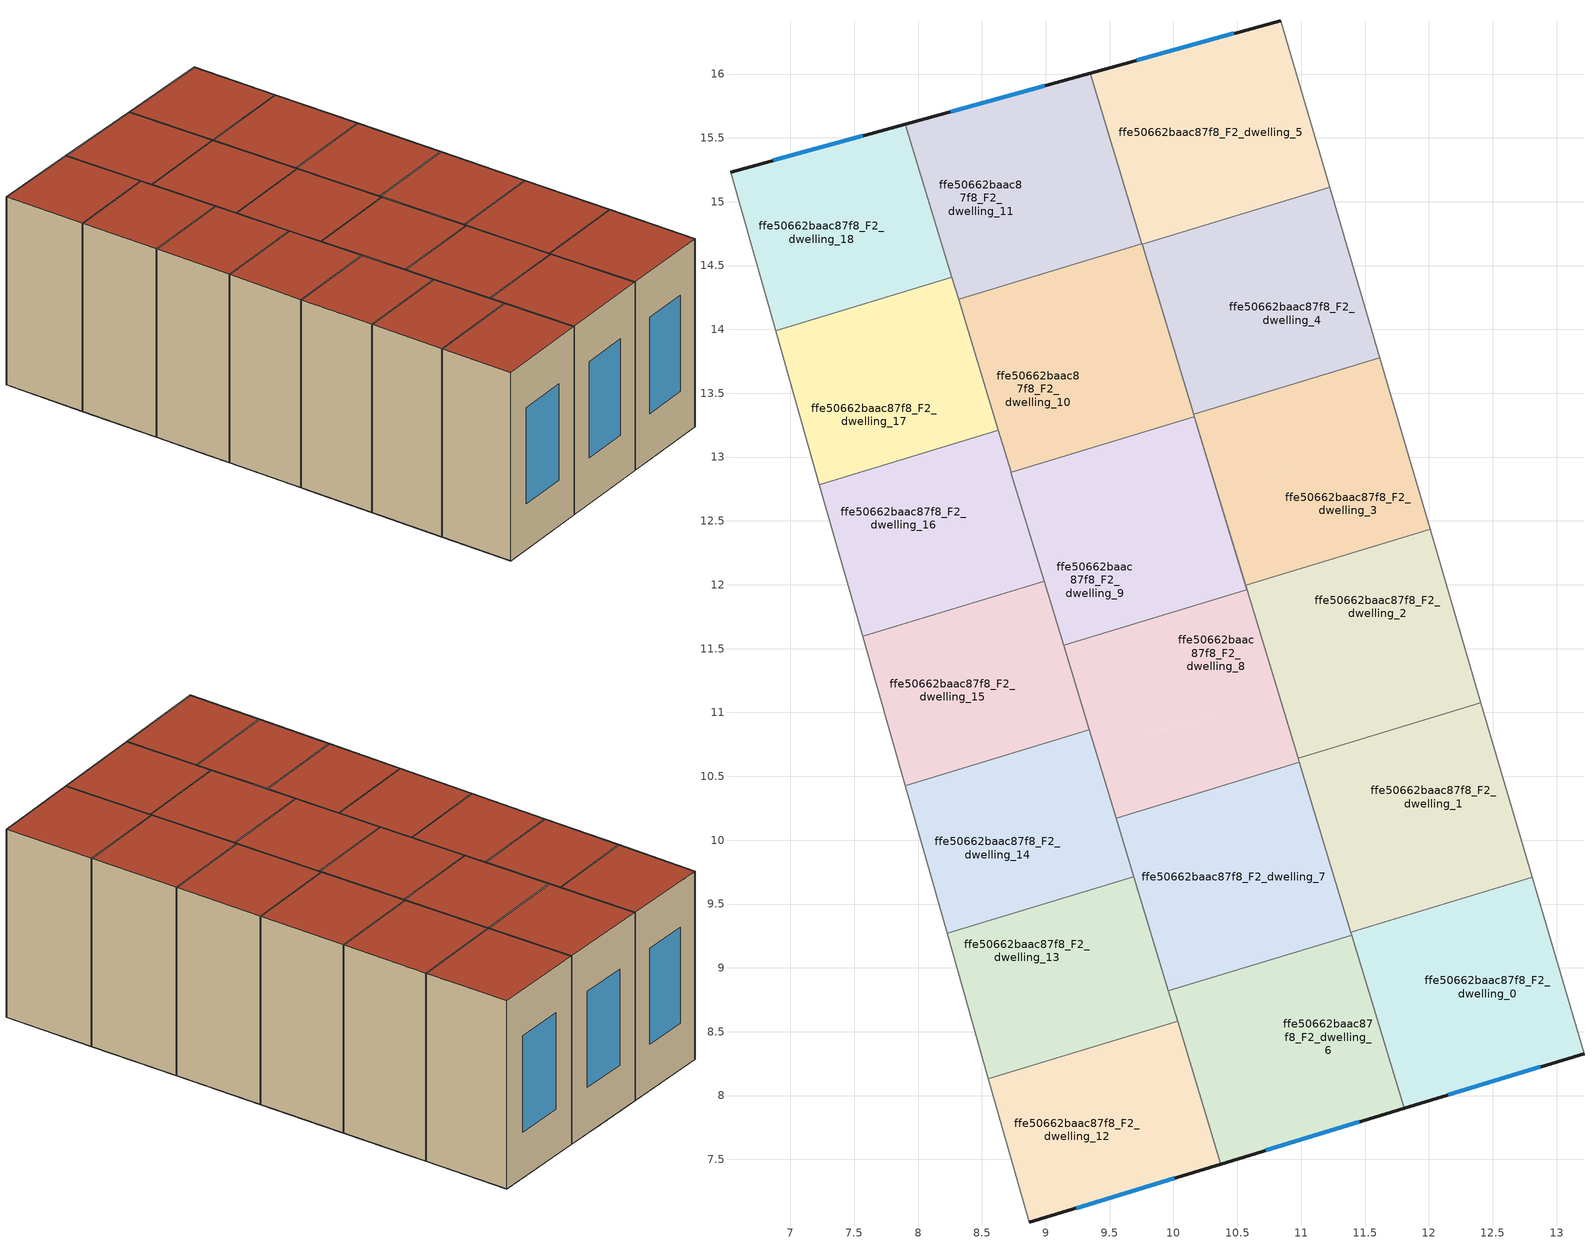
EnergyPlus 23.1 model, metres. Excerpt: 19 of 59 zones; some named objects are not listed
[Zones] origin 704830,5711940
ffe50662baac87f8_F2_dwelling_0
 floor to ffe50662baac87f8_F1_dwelling_16 (EU_floor_Construction): 13.21,8.33 12.81,9.71 11.71,9.38 12.1,7.99 z6
 floor to ffe50662baac87f8_F1_dwelling_17 (EU_floor_Construction): 12.1,7.99 11.71,9.38 11.39,9.28 11.81,7.9 z6
 wall outside (EU_wall_Construction): 13.21,8.33 11.81,7.9 z6:9
 wall to ffe50662baac87f8_F2_dwelling_1 (EU_wall_Construction): 11.39,9.28 12.81,9.71 z6:9
 wall adiabatic (EU_wall_Construction): 12.81,9.71 13.21,8.33 z6:9
 wall to ffe50662baac87f8_F2_dwelling_6 (EU_wall_Construction): 11.81,7.9 11.4,9.25 z6:9
 wall to ffe50662baac87f8_F2_dwelling_7 (EU_wall_Construction): 11.4,9.25 11.39,9.28 z6:9
 window (EU_Window_Construction): 12.87,8.22 12.15,8.01 z6.73:8.27
 roof outside (EU_roof_Construction): 12.81,9.71 13.21,8.33 11.81,7.9 11.39,9.28 z9
ffe50662baac87f8_F2_dwelling_1
 floor to ffe50662baac87f8_F1_dwelling_12 (EU_floor_Construction): 12.75,9.91 12.41,11.08 11.33,10.75 11.66,9.6 z6
 floor to ffe50662baac87f8_F1_dwelling_13 (EU_floor_Construction): 11.66,9.6 11.33,10.75 10.98,10.64 11.32,9.5 z6
 floor adiabatic (EU_floor_Construction): 12.81,9.71 12.41,11.08 12.75,9.91 11.32,9.5 11.39,9.28 z6
 wall to ffe50662baac87f8_F2_dwelling_2 (EU_wall_Construction): 10.98,10.64 12.41,11.08 z6:9
 wall adiabatic (EU_wall_Construction): 12.41,11.08 12.81,9.71 z6:9
 wall to ffe50662baac87f8_F2_dwelling_7 (EU_wall_Construction): 11.39,9.28 10.99,10.61 z6:9
 wall to ffe50662baac87f8_F2_dwelling_8 (EU_wall_Construction): 10.99,10.61 10.98,10.64 z6:9
 roof outside (EU_roof_Construction): 12.41,11.08 12.81,9.71 11.39,9.28 10.98,10.64 z9
ffe50662baac87f8_F2_dwelling_10
 floor to ffe50662baac87f8_F1_dwelling_6 (EU_floor_Construction): 9.47,13.11 9.16,14.18 8.4,13.97 8.73,12.88 z6
 floor to ffe50662baac87f8_F1_dwelling_1 (EU_floor_Construction): 9.84,14.38 9.75,14.67 9.06,14.46 9.14,14.18 9.16,14.18 z6
 floor to ffe50662baac87f8_F1_dwelling_5 (EU_floor_Construction): 10.16,13.32 9.84,14.38 9.16,14.18 9.47,13.11 z6
 floor to ffe50662baac87f8_F1_dwelling_2 (EU_floor_Construction): 9.14,14.18 9.06,14.46 8.32,14.24 8.4,13.97 z6
 wall to ffe50662baac87f8_F2_dwelling_9 (EU_wall_Construction): 10.16,13.32 8.73,12.88 z6:9
 wall to ffe50662baac87f8_F2_dwelling_11 (EU_wall_Construction): 8.32,14.24 9.75,14.67 z6:9
 wall to ffe50662baac87f8_F2_dwelling_17 (EU_wall_Construction): 8.63,13.21 8.32,14.24 z6:9
 wall to ffe50662baac87f8_F2_dwelling_4 (EU_wall_Construction): 9.75,14.67 10.16,13.34 z6:9
 wall to ffe50662baac87f8_F2_dwelling_3 (EU_wall_Construction): 10.16,13.34 10.16,13.32 z6:9
 wall to ffe50662baac87f8_F2_dwelling_16 (EU_wall_Construction): 8.73,12.88 8.63,13.21 z6:9
 roof outside (EU_roof_Construction): 9.75,14.67 10.16,13.32 8.73,12.88 8.32,14.24 z9
ffe50662baac87f8_F2_dwelling_11
 floor to ffe50662baac87f8_F1_dwelling_1 (EU_floor_Construction): 9.75,14.67 9.35,16.01 8.68,15.82 9.06,14.46 z6
 floor to ffe50662baac87f8_F1_dwelling_2 (EU_floor_Construction): 9.06,14.46 8.68,15.82 7.9,15.61 8.32,14.24 z6
 wall outside (EU_wall_Construction): 7.9,15.61 9.35,16.01 z6:9
 wall to ffe50662baac87f8_F2_dwelling_18 (EU_wall_Construction): 8.26,14.41 7.9,15.61 z6:9
 wall to ffe50662baac87f8_F2_dwelling_5 (EU_wall_Construction): 9.35,16.01 9.75,14.67 z6:9
 wall to ffe50662baac87f8_F2_dwelling_17 (EU_wall_Construction): 8.32,14.24 8.27,14.41 z6:9
 window (EU_Window_Construction): 8.25,15.71 8.99,15.91 z6.73:8.27
 roof outside (EU_roof_Construction): 9.35,16.01 9.75,14.67 8.32,14.24 7.9,15.61 z9
ffe50662baac87f8_F2_dwelling_12
 floor to ffe50662baac87f8_F1_dwelling_19 (EU_floor_Construction): 9.94,7.33 9.62,8.45 8.55,8.13 8.87,7.01 z6
 floor to ffe50662baac87f8_F1_dwelling_18 (EU_floor_Construction): 10.37,7.46 10.03,8.58 9.62,8.45 9.94,7.33 z6
 wall outside (EU_wall_Construction): 10.37,7.46 8.87,7.01 z6:9
 wall adiabatic (EU_wall_Construction): 8.87,7.01 8.55,8.13 z6:9
 wall to ffe50662baac87f8_F2_dwelling_13 (EU_wall_Construction): 8.55,8.13 10.03,8.58 z6:9
 wall to ffe50662baac87f8_F2_dwelling_6 (EU_wall_Construction): 10.03,8.58 10.37,7.46 z6:9
 window (EU_Window_Construction): 10,7.35 9.24,7.12 z6.73:8.27
 roof outside (EU_roof_Construction): 10.03,8.58 10.37,7.46 8.87,7.01 8.55,8.13 z9
ffe50662baac87f8_F2_dwelling_13
 floor to ffe50662baac87f8_F1_dwelling_15 (EU_floor_Construction): 9.48,8.98 9.31,9.6 8.23,9.27 8.4,8.67 z6
 floor to ffe50662baac87f8_F1_dwelling_19 (EU_floor_Construction): 9.62,8.45 9.47,8.97 8.4,8.67 8.55,8.13 z6
 floor to ffe50662baac87f8_F1_dwelling_14 (EU_floor_Construction): 9.88,9.09 9.69,9.71 9.31,9.6 9.48,8.98 z6
 floor to ffe50662baac87f8_F1_dwelling_18 (EU_floor_Construction): 10.03,8.58 9.88,9.09 9.47,8.97 9.62,8.45 z6
 wall adiabatic (EU_wall_Construction): 8.55,8.13 8.23,9.27 z6:9
 wall to ffe50662baac87f8_F2_dwelling_14 (EU_wall_Construction): 8.23,9.27 9.69,9.71 z6:9
 wall to ffe50662baac87f8_F2_dwelling_7 (EU_wall_Construction): 9.69,9.71 9.96,8.82 z6:9
 wall to ffe50662baac87f8_F2_dwelling_6 (EU_wall_Construction): 9.96,8.82 10.03,8.58 z6:9
 roof outside (EU_roof_Construction): 9.69,9.71 10.03,8.58 8.55,8.13 8.23,9.27 z9
ffe50662baac87f8_F2_dwelling_14
 floor to ffe50662baac87f8_F1_dwelling_14 (EU_floor_Construction): 9.69,9.71 9.39,10.71 9.02,10.61 9.31,9.6 z6
 floor to ffe50662baac87f8_F1_dwelling_11 (EU_floor_Construction): 9.02,10.61 8.98,10.75 7.9,10.43 7.94,10.3 z6
 floor to ffe50662baac87f8_F1_dwelling_15 (EU_floor_Construction): 9.31,9.6 9.02,10.61 7.94,10.3 8.23,9.27 z6
 floor to ffe50662baac87f8_F1_dwelling_10 (EU_floor_Construction): 9.39,10.71 9.34,10.86 8.98,10.75 9.02,10.61 z6
 wall adiabatic (EU_wall_Construction): 8.23,9.27 7.9,10.42 z6:9
 wall to ffe50662baac87f8_F2_dwelling_15 (EU_wall_Construction): 7.9,10.42 9.34,10.86 z6:9
 wall to ffe50662baac87f8_F2_dwelling_8 (EU_wall_Construction): 9.34,10.86 9.55,10.17 z6:9
 wall to ffe50662baac87f8_F2_dwelling_7 (EU_wall_Construction): 9.55,10.17 9.69,9.71 z6:9
 roof outside (EU_roof_Construction): 9.34,10.86 9.69,9.71 8.23,9.27 7.9,10.42 z9
ffe50662baac87f8_F2_dwelling_15
 floor to ffe50662baac87f8_F1_dwelling_11 (EU_floor_Construction): 8.98,10.75 8.64,11.92 7.57,11.6 7.9,10.43 z6
 floor adiabatic (EU_floor_Construction): 9.34,10.86 8.99,12.03 8.64,11.92 8.98,10.75 z6
 wall adiabatic (EU_wall_Construction): 7.9,10.42 7.56,11.6 z6:9
 wall to ffe50662baac87f8_F2_dwelling_16 (EU_wall_Construction): 7.56,11.6 8.99,12.03 z6:9
 wall to ffe50662baac87f8_F2_dwelling_9 (EU_wall_Construction): 8.99,12.03 9.14,11.53 z6:9
 wall to ffe50662baac87f8_F2_dwelling_8 (EU_wall_Construction): 9.14,11.53 9.34,10.86 z6:9
 roof outside (EU_roof_Construction): 8.99,12.03 9.34,10.86 7.9,10.42 7.56,11.6 z9
ffe50662baac87f8_F2_dwelling_16
 floor to ffe50662baac87f8_F1_dwelling_7 (EU_floor_Construction): 8.55,12.24 8.3,13.11 7.23,12.78 7.47,11.93 z6
 floor to ffe50662baac87f8_F1_dwelling_6 (EU_floor_Construction): 8.89,12.34 8.63,13.21 8.3,13.11 8.55,12.24 z6
 floor to ffe50662baac87f8_F1_dwelling_11 (EU_floor_Construction): 8.64,11.92 8.55,12.24 7.47,11.93 7.57,11.6 z6
 floor to ffe50662baac87f8_F1_dwelling_10 (EU_floor_Construction): 8.99,12.03 8.89,12.34 8.55,12.24 8.64,11.92 z6
 wall adiabatic (EU_wall_Construction): 7.56,11.6 7.23,12.78 z6:9
 wall to ffe50662baac87f8_F2_dwelling_17 (EU_wall_Construction): 7.23,12.78 8.63,13.21 z6:9
 wall to ffe50662baac87f8_F2_dwelling_9 (EU_wall_Construction): 8.73,12.88 8.99,12.03 z6:9
 roof outside (EU_roof_Construction): 8.63,13.21 8.99,12.03 7.56,11.6 7.23,12.78 z9
ffe50662baac87f8_F2_dwelling_17
 floor to ffe50662baac87f8_F1_dwelling_3 (EU_floor_Construction): 8.07,13.87 7.95,14.31 6.88,13.99 7,13.57 z6
 floor to ffe50662baac87f8_F1_dwelling_7 (EU_floor_Construction): 8.3,13.11 8.08,13.88 7,13.57 7.23,12.78 z6
 floor to ffe50662baac87f8_F1_dwelling_6 (EU_floor_Construction): 8.63,13.21 8.4,13.97 8.08,13.88 8.3,13.11 z6
 floor to ffe50662baac87f8_F1_dwelling_2 (EU_floor_Construction): 8.4,13.97 8.26,14.41 7.95,14.31 8.07,13.87 z6
 wall adiabatic (EU_wall_Construction): 7.23,12.78 6.88,13.99 z6:9
 wall to ffe50662baac87f8_F2_dwelling_18 (EU_wall_Construction): 6.88,13.99 8.27,14.41 z6:9
 roof outside (EU_roof_Construction): 8.27,14.41 8.63,13.21 7.23,12.78 6.88,13.99 z9
ffe50662baac87f8_F2_dwelling_18
 floor to ffe50662baac87f8_F1_dwelling_2 (EU_floor_Construction): 8.27,14.41 7.9,15.61 7.6,15.53 7.95,14.31 z6
 floor to ffe50662baac87f8_F1_dwelling_3 (EU_floor_Construction): 7.95,14.31 7.6,15.53 6.53,15.23 6.88,13.99 z6
 wall outside (EU_wall_Construction): 6.53,15.23 7.9,15.61 z6:9
 wall adiabatic (EU_wall_Construction): 6.88,13.99 6.53,15.23 z6:9
 window (EU_Window_Construction): 6.87,15.32 7.56,15.52 z6.73:8.27
 roof outside (EU_roof_Construction): 7.9,15.61 8.27,14.41 6.88,13.99 6.53,15.23 z9
ffe50662baac87f8_F2_dwelling_2
 floor to ffe50662baac87f8_F1_dwelling_8 (EU_floor_Construction): 12.27,11.53 12.01,12.43 10.93,12.11 11.18,11.22 z6
 floor to ffe50662baac87f8_F1_dwelling_12 (EU_floor_Construction): 12.41,11.08 12.27,11.53 11.19,11.22 11.33,10.75 z6
 floor to ffe50662baac87f8_F1_dwelling_9 (EU_floor_Construction): 11.18,11.22 10.93,12.11 10.57,12 10.83,11.12 z6
 floor to ffe50662baac87f8_F1_dwelling_13 (EU_floor_Construction): 11.33,10.75 11.19,11.22 10.83,11.12 10.98,10.64 z6
 wall to ffe50662baac87f8_F2_dwelling_3 (EU_wall_Construction): 10.57,12 12.01,12.43 z6:9
 wall adiabatic (EU_wall_Construction): 12.01,12.43 12.41,11.08 z6:9
 wall to ffe50662baac87f8_F2_dwelling_8 (EU_wall_Construction): 10.98,10.64 10.57,12 z6:9
 roof outside (EU_roof_Construction): 12.01,12.43 12.41,11.08 10.98,10.64 10.57,12 z9
ffe50662baac87f8_F2_dwelling_3
 floor to ffe50662baac87f8_F1_dwelling_4 (EU_floor_Construction): 11.8,13.16 11.61,13.78 10.54,13.45 10.71,12.85 10.34,12.75 z6
 floor to ffe50662baac87f8_F1_dwelling_8 (EU_floor_Construction): 12.01,12.43 11.8,13.16 10.72,12.86 10.93,12.11 z6
 floor to ffe50662baac87f8_F1_dwelling_9 (EU_floor_Construction): 10.93,12.11 10.72,12.86 10.34,12.75 10.57,12 z6
 floor to ffe50662baac87f8_F1_dwelling_5 (EU_floor_Construction): 10.71,12.85 10.54,13.45 10.16,13.34 10.34,12.75 z6
 wall adiabatic (EU_wall_Construction): 11.61,13.78 12.01,12.43 z6:9
 wall to ffe50662baac87f8_F2_dwelling_4 (EU_wall_Construction): 10.16,13.34 11.61,13.78 z6:9
 wall to ffe50662baac87f8_F2_dwelling_8 (EU_wall_Construction): 10.57,11.99 10.16,13.32 z6:9
 roof outside (EU_roof_Construction): 11.61,13.78 12.01,12.43 10.57,12 10.16,13.34 z9
ffe50662baac87f8_F2_dwelling_4
 floor to ffe50662baac87f8_F1_dwelling_5 (EU_floor_Construction): 10.54,13.45 10.24,14.49 9.84,14.38 10.16,13.34 z6
 floor to ffe50662baac87f8_F1_dwelling_0 (EU_floor_Construction): 11.31,14.8 11.22,15.11 10.14,14.78 10.22,14.49 z6
 floor to ffe50662baac87f8_F1_dwelling_4 (EU_floor_Construction): 11.61,13.78 11.31,14.8 10.24,14.49 10.54,13.45 z6
 floor to ffe50662baac87f8_F1_dwelling_1 (EU_floor_Construction): 10.22,14.49 10.14,14.78 9.75,14.67 9.84,14.38 z6
 wall to ffe50662baac87f8_F2_dwelling_5 (EU_wall_Construction): 9.75,14.67 11.22,15.11 z6:9
 wall adiabatic (EU_wall_Construction): 11.22,15.11 11.61,13.78 z6:9
 roof outside (EU_roof_Construction): 11.22,15.11 11.61,13.78 10.16,13.34 9.75,14.67 z9
ffe50662baac87f8_F2_dwelling_5
 floor adiabatic (EU_floor_Construction): 11.22,15.11 10.84,16.42 9.35,16.01 9.75,14.67 z6
 wall outside (EU_wall_Construction): 9.35,16.01 10.84,16.42 z6:9
 wall adiabatic (EU_wall_Construction): 10.84,16.42 11.22,15.11 z6:9
 window (EU_Window_Construction): 9.71,16.11 10.47,16.32 z6.73:8.27
 roof outside (EU_roof_Construction): 10.84,16.42 11.22,15.11 9.75,14.67 9.35,16.01 z9
ffe50662baac87f8_F2_dwelling_6
 floor to ffe50662baac87f8_F1_dwelling_17 (EU_floor_Construction): 11.81,7.9 11.4,9.25 10.63,9.02 11.01,7.66 z6
 floor adiabatic (EU_floor_Construction): 11.01,7.66 10.63,9.02 9.96,8.82 10.37,7.46 z6
 wall outside (EU_wall_Construction): 11.81,7.9 10.37,7.46 z6:9
 wall to ffe50662baac87f8_F2_dwelling_7 (EU_wall_Construction): 9.96,8.82 11.4,9.25 z6:9
 window (EU_Window_Construction): 11.46,7.79 10.72,7.57 z6.73:8.27
 roof outside (EU_roof_Construction): 11.4,9.25 11.81,7.9 10.37,7.46 9.96,8.82 z9
ffe50662baac87f8_F2_dwelling_7
 floor to ffe50662baac87f8_F1_dwelling_17 (EU_floor_Construction): 11.4,9.25 11.32,9.5 10.55,9.28 10.63,9.02 z6
 floor adiabatic (EU_floor_Construction): 11.32,9.5 10.99,10.61 9.55,10.17 9.96,8.82 10.63,9.02 10.55,9.28 z6
 wall to ffe50662baac87f8_F2_dwelling_8 (EU_wall_Construction): 9.55,10.17 10.99,10.61 z6:9
 roof outside (EU_roof_Construction): 10.99,10.61 11.4,9.25 9.96,8.82 9.55,10.17 z9
ffe50662baac87f8_F2_dwelling_8
 floor to ffe50662baac87f8_F1_dwelling_9 (EU_floor_Construction): 10.83,11.12 10.34,12.75 10.57,11.96 9.86,11.75 10.1,10.91 z6
 floor to ffe50662baac87f8_F1_dwelling_10 (EU_floor_Construction): 10.1,10.91 9.86,11.75 9.14,11.53 9.39,10.71 z6
 floor to ffe50662baac87f8_F1_dwelling_13 (EU_floor_Construction): 10.99,10.61 10.98,10.64 10.83,11.12 10.11,10.92 10.26,10.39 z6
 floor to ffe50662baac87f8_F1_dwelling_14 (EU_floor_Construction): 10.26,10.39 10.11,10.92 9.39,10.71 9.55,10.17 z6
 wall to ffe50662baac87f8_F2_dwelling_9 (EU_wall_Construction): 9.14,11.53 10.57,11.96 10.16,13.32 z6:9
 roof outside (EU_roof_Construction): 10.16,13.32 10.98,10.64 10.99,10.61 9.55,10.17 9.14,11.53 10.57,11.96 z9
ffe50662baac87f8_F2_dwelling_9
 floor to ffe50662baac87f8_F1_dwelling_9 (EU_floor_Construction): 10.57,11.96 10.34,12.75 9.64,12.55 9.86,11.75 z6
 floor to ffe50662baac87f8_F1_dwelling_10 (EU_floor_Construction): 9.86,11.75 9.64,12.55 8.89,12.34 9.14,11.53 z6
 floor to ffe50662baac87f8_F1_dwelling_6 (EU_floor_Construction): 9.63,12.55 9.47,13.11 8.73,12.88 8.89,12.34 z6
 floor to ffe50662baac87f8_F1_dwelling_5 (EU_floor_Construction): 10.34,12.75 10.16,13.32 9.47,13.11 9.63,12.55 z6
 roof outside (EU_roof_Construction): 10.16,13.32 10.57,11.96 9.14,11.53 8.73,12.88 z9
[Building]
EU S2 Campaign: North Axis=0; Terrain=City; Solar Distribution=FullExterior
[Site:Location]
London: Latitude=51.5; Longitude=-0.5; Time Zone=0; Elevation=25
[SizingPeriod:WeatherFileDays]
AnnualSizingPeriod: Begin Month=1; Begin Day of Month=1; End Month=12; End Day of Month=31; Day of Week for Start Day=Monday; Use Weather File Daylight Saving Period=No; Use Weather File Rain and Snow Indicators=No
[MATERIAL]
EU_InternalMass_Material: Roughness=MediumRough; Thickness=0.1; Conductivity=1; Density=1800; Specific Heat=900; Thermal Absorptance=0.9; Solar Absorptance=0.7; Visible Absorptance=0.7
[MATERIAL:NOMASS] Roughness=MediumRough; Thermal Absorptance=0.9; Solar Absorptance=0.7; Visible Absorptance=0.7
Name | Thermal Resistance
EU_wall_NoMass | 0.50783
EU_roof_NoMass | 0.465511
EU_floor_NoMass | 2.03132
[WINDOWMATERIAL:SIMPLEGLAZINGSYSTEM]
EU_Window_SimpleGlazing: UFactor=4.38586; Solar Heat Gain Coefficient=0.85; Visible Transmittance=0.85
[CONSTRUCTION]
EU_wall_Construction: EU_wall_NoMass
EU_roof_Construction: EU_roof_NoMass
EU_floor_Construction: EU_floor_NoMass
EU_InternalMass_Construction: EU_InternalMass_Material
EU_Window_Construction: EU_Window_SimpleGlazing
[ZONE] Type=1; Multiplier=1; Ceiling Height=autocalculate; Floor Area=autocalculate; Part of Total Floor Area=Yes
Name | Volume
ffe50662baac87f8_F2_dwelling_0 | 6.37573
ffe50662baac87f8_F2_dwelling_1 | 6.375
ffe50662baac87f8_F2_dwelling_10 | 6.37427
ffe50662baac87f8_F2_dwelling_11 | 6.36987
ffe50662baac87f8_F2_dwelling_12 | 5.46387
ffe50662baac87f8_F2_dwelling_13 | 5.46313
ffe50662baac87f8_F2_dwelling_14; ffe50662baac87f8_F2_dwelling_15 | 5.46533
ffe50662baac87f8_F2_dwelling_16; ffe50662baac87f8_F2_dwelling_17; ffe50662baac87f8_F2_dwelling_18 | 5.4646
ffe50662baac87f8_F2_dwelling_2; ffe50662baac87f8_F2_dwelling_3 | 6.37207
ffe50662baac87f8_F2_dwelling_4 | 6.37646
ffe50662baac87f8_F2_dwelling_5 | 6.3728
ffe50662baac87f8_F2_dwelling_6 | 6.37354
ffe50662baac87f8_F2_dwelling_7; ffe50662baac87f8_F2_dwelling_9 | 6.37061
ffe50662baac87f8_F2_dwelling_8 | 6.37134
[INTERNALMASS] Construction=EU_InternalMass_Construction
Name | Zone or ZoneList | Surface Area
ffe50662baac87f8_F2_dwelling_0_EU_InternalMass | ffe50662baac87f8_F2_dwelling_0 | 2.12525
ffe50662baac87f8_F2_dwelling_1_EU_InternalMass | ffe50662baac87f8_F2_dwelling_1 | 2.12509
ffe50662baac87f8_F2_dwelling_2_EU_InternalMass | ffe50662baac87f8_F2_dwelling_2 | 2.12366
ffe50662baac87f8_F2_dwelling_3_EU_InternalMass | ffe50662baac87f8_F2_dwelling_3 | 2.12426
ffe50662baac87f8_F2_dwelling_4_EU_InternalMass | ffe50662baac87f8_F2_dwelling_4 | 2.12556
ffe50662baac87f8_F2_dwelling_5_EU_InternalMass | ffe50662baac87f8_F2_dwelling_5 | 2.1242
ffe50662baac87f8_F2_dwelling_6_EU_InternalMass | ffe50662baac87f8_F2_dwelling_6 | 2.12446
ffe50662baac87f8_F2_dwelling_7_EU_InternalMass | ffe50662baac87f8_F2_dwelling_7 | 2.12354
ffe50662baac87f8_F2_dwelling_8_EU_InternalMass | ffe50662baac87f8_F2_dwelling_8 | 2.12472
ffe50662baac87f8_F2_dwelling_9_EU_InternalMass | ffe50662baac87f8_F2_dwelling_9 | 2.12354
ffe50662baac87f8_F2_dwelling_10_EU_InternalMass | ffe50662baac87f8_F2_dwelling_10 | 2.12498
ffe50662baac87f8_F2_dwelling_11_EU_InternalMass | ffe50662baac87f8_F2_dwelling_11 | 2.12334
ffe50662baac87f8_F2_dwelling_12_EU_InternalMass | ffe50662baac87f8_F2_dwelling_12 | 1.82123
ffe50662baac87f8_F2_dwelling_13_EU_InternalMass | ffe50662baac87f8_F2_dwelling_13 | 1.82116
ffe50662baac87f8_F2_dwelling_14_EU_InternalMass | ffe50662baac87f8_F2_dwelling_14 | 1.82166
ffe50662baac87f8_F2_dwelling_15_EU_InternalMass | ffe50662baac87f8_F2_dwelling_15 | 1.82169
ffe50662baac87f8_F2_dwelling_16_EU_InternalMass | ffe50662baac87f8_F2_dwelling_16 | 1.82179
ffe50662baac87f8_F2_dwelling_17_EU_InternalMass | ffe50662baac87f8_F2_dwelling_17 | 1.82095
ffe50662baac87f8_F2_dwelling_18_EU_InternalMass | ffe50662baac87f8_F2_dwelling_18 | 1.82176
[OTHEREQUIPMENT] Fuel Type=Electricity; Design Level Calculation Method=Watts/Area; Power per Zone Floor Area=1; Fraction Latent=0; Fraction Radiant=0; Fraction Lost=0; Carbon Dioxide Generation Rate=0; EndUse Subcategory=EU_Step8_InternalGains
Name | Zone or ZoneList or Space or SpaceList | Schedule
EU_Step8_InternalGain_ffe50662baac87f8_F2_dwelling_0_f000 | ffe50662baac87f8_F2_dwelling_0 | EU_Step8_GainSchedule_ffe50662baac87f8_F2_dwelling_0_f000
EU_Step8_InternalGain_ffe50662baac87f8_F2_dwelling_1_f000 | ffe50662baac87f8_F2_dwelling_1 | EU_Step8_GainSchedule_ffe50662baac87f8_F2_dwelling_1_f000
EU_Step8_InternalGain_ffe50662baac87f8_F2_dwelling_2_f000 | ffe50662baac87f8_F2_dwelling_2 | EU_Step8_GainSchedule_ffe50662baac87f8_F2_dwelling_2_f000
EU_Step8_InternalGain_ffe50662baac87f8_F2_dwelling_3_f000 | ffe50662baac87f8_F2_dwelling_3 | EU_Step8_GainSchedule_ffe50662baac87f8_F2_dwelling_3_f000
EU_Step8_InternalGain_ffe50662baac87f8_F2_dwelling_4_f000 | ffe50662baac87f8_F2_dwelling_4 | EU_Step8_GainSchedule_ffe50662baac87f8_F2_dwelling_4_f000
EU_Step8_InternalGain_ffe50662baac87f8_F2_dwelling_5_f000 | ffe50662baac87f8_F2_dwelling_5 | EU_Step8_GainSchedule_ffe50662baac87f8_F2_dwelling_5_f000
EU_Step8_InternalGain_ffe50662baac87f8_F2_dwelling_6_f000 | ffe50662baac87f8_F2_dwelling_6 | EU_Step8_GainSchedule_ffe50662baac87f8_F2_dwelling_6_f000
EU_Step8_InternalGain_ffe50662baac87f8_F2_dwelling_7_f000 | ffe50662baac87f8_F2_dwelling_7 | EU_Step8_GainSchedule_ffe50662baac87f8_F2_dwelling_7_f000
EU_Step8_InternalGain_ffe50662baac87f8_F2_dwelling_8_f000 | ffe50662baac87f8_F2_dwelling_8 | EU_Step8_GainSchedule_ffe50662baac87f8_F2_dwelling_8_f000
EU_Step8_InternalGain_ffe50662baac87f8_F2_dwelling_9_f000 | ffe50662baac87f8_F2_dwelling_9 | EU_Step8_GainSchedule_ffe50662baac87f8_F2_dwelling_9_f000
EU_Step8_InternalGain_ffe50662baac87f8_F2_dwelling_10_f000 | ffe50662baac87f8_F2_dwelling_10 | EU_Step8_GainSchedule_ffe50662baac87f8_F2_dwelling_10_f000
EU_Step8_InternalGain_ffe50662baac87f8_F2_dwelling_11_f000 | ffe50662baac87f8_F2_dwelling_11 | EU_Step8_GainSchedule_ffe50662baac87f8_F2_dwelling_11_f000
EU_Step8_InternalGain_ffe50662baac87f8_F2_dwelling_12_f000 | ffe50662baac87f8_F2_dwelling_12 | EU_Step8_GainSchedule_ffe50662baac87f8_F2_dwelling_12_f000
EU_Step8_InternalGain_ffe50662baac87f8_F2_dwelling_13_f000 | ffe50662baac87f8_F2_dwelling_13 | EU_Step8_GainSchedule_ffe50662baac87f8_F2_dwelling_13_f000
EU_Step8_InternalGain_ffe50662baac87f8_F2_dwelling_14_f000 | ffe50662baac87f8_F2_dwelling_14 | EU_Step8_GainSchedule_ffe50662baac87f8_F2_dwelling_14_f000
EU_Step8_InternalGain_ffe50662baac87f8_F2_dwelling_15_f000 | ffe50662baac87f8_F2_dwelling_15 | EU_Step8_GainSchedule_ffe50662baac87f8_F2_dwelling_15_f000
EU_Step8_InternalGain_ffe50662baac87f8_F2_dwelling_16_f000 | ffe50662baac87f8_F2_dwelling_16 | EU_Step8_GainSchedule_ffe50662baac87f8_F2_dwelling_16_f000
EU_Step8_InternalGain_ffe50662baac87f8_F2_dwelling_17_f000 | ffe50662baac87f8_F2_dwelling_17 | EU_Step8_GainSchedule_ffe50662baac87f8_F2_dwelling_17_f000
EU_Step8_InternalGain_ffe50662baac87f8_F2_dwelling_18_f000 | ffe50662baac87f8_F2_dwelling_18 | EU_Step8_GainSchedule_ffe50662baac87f8_F2_dwelling_18_f000
[ZONEVENTILATION:DESIGNFLOWRATE] Schedule=EU_AlwaysOn; Design Flow Rate Calculation Method=AirChanges/Hour; Air Changes per Hour=0.537044; Ventilation Type=Natural; Fan Pressure Rise=0; Fan Total Efficiency=1; Constant Term Coefficient=1; Temperature Term Coefficient=0; Velocity Term Coefficient=0; Velocity Squared Term Coefficient=0; Minimum Indoor Temperature=-100; Maximum Indoor Temperature=100; Delta Temperature=-100; Minimum Outdoor Temperature=-100; Maximum Outdoor Temperature=100; Maximum Wind Speed=40
Name | Zone or ZoneList or Space or SpaceList
EU_ConstantAir_ffe50662baac87f8_F2_dwelling_0 | ffe50662baac87f8_F2_dwelling_0
EU_ConstantAir_ffe50662baac87f8_F2_dwelling_1 | ffe50662baac87f8_F2_dwelling_1
EU_ConstantAir_ffe50662baac87f8_F2_dwelling_2 | ffe50662baac87f8_F2_dwelling_2
EU_ConstantAir_ffe50662baac87f8_F2_dwelling_3 | ffe50662baac87f8_F2_dwelling_3
EU_ConstantAir_ffe50662baac87f8_F2_dwelling_4 | ffe50662baac87f8_F2_dwelling_4
EU_ConstantAir_ffe50662baac87f8_F2_dwelling_5 | ffe50662baac87f8_F2_dwelling_5
EU_ConstantAir_ffe50662baac87f8_F2_dwelling_6 | ffe50662baac87f8_F2_dwelling_6
EU_ConstantAir_ffe50662baac87f8_F2_dwelling_7 | ffe50662baac87f8_F2_dwelling_7
EU_ConstantAir_ffe50662baac87f8_F2_dwelling_8 | ffe50662baac87f8_F2_dwelling_8
EU_ConstantAir_ffe50662baac87f8_F2_dwelling_9 | ffe50662baac87f8_F2_dwelling_9
EU_ConstantAir_ffe50662baac87f8_F2_dwelling_10 | ffe50662baac87f8_F2_dwelling_10
EU_ConstantAir_ffe50662baac87f8_F2_dwelling_11 | ffe50662baac87f8_F2_dwelling_11
EU_ConstantAir_ffe50662baac87f8_F2_dwelling_12 | ffe50662baac87f8_F2_dwelling_12
EU_ConstantAir_ffe50662baac87f8_F2_dwelling_13 | ffe50662baac87f8_F2_dwelling_13
EU_ConstantAir_ffe50662baac87f8_F2_dwelling_14 | ffe50662baac87f8_F2_dwelling_14
EU_ConstantAir_ffe50662baac87f8_F2_dwelling_15 | ffe50662baac87f8_F2_dwelling_15
EU_ConstantAir_ffe50662baac87f8_F2_dwelling_16 | ffe50662baac87f8_F2_dwelling_16
EU_ConstantAir_ffe50662baac87f8_F2_dwelling_17 | ffe50662baac87f8_F2_dwelling_17
EU_ConstantAir_ffe50662baac87f8_F2_dwelling_18 | ffe50662baac87f8_F2_dwelling_18
[HVACTEMPLATE:ZONE:IDEALLOADSAIRSYSTEM] System Availability Schedule=EU_AlwaysOn; Maximum Heating Supply Air Temperature=50; Minimum Cooling Supply Air Temperature=13; Maximum Heating Supply Air Humidity Ratio=0.0156; Minimum Cooling Supply Air Humidity Ratio=0.0077; Heating Limit=NoLimit; Cooling Limit=NoLimit; Heating Availability Schedule=EU_AlwaysOn; Cooling Availability Schedule=EU_CoolingOff; Dehumidification Control Type=ConstantSensibleHeatRatio; Cooling Sensible Heat Ratio=0.7; Dehumidification Setpoint=60; Humidification Control Type=None; Humidification Setpoint=30; Outdoor Air Method=None; Outdoor Air Flow Rate per Person=0.00944; Outdoor Air Flow Rate per Zone Floor Area=0; Outdoor Air Flow Rate per Zone=0; Demand Controlled Ventilation Type=None; Outdoor Air Economizer Type=NoEconomizer; Heat Recovery Type=None; Sensible Heat Recovery Effectiveness=0.7; Latent Heat Recovery Effectiveness=0.65
Name | Template Thermostat
ffe50662baac87f8_F2_dwelling_0 | EU_HeatOnly_ffe50662baac87f8_F2_dwelling_0
ffe50662baac87f8_F2_dwelling_1 | EU_HeatOnly_ffe50662baac87f8_F2_dwelling_1
ffe50662baac87f8_F2_dwelling_2 | EU_HeatOnly_ffe50662baac87f8_F2_dwelling_2
ffe50662baac87f8_F2_dwelling_3 | EU_HeatOnly_ffe50662baac87f8_F2_dwelling_3
ffe50662baac87f8_F2_dwelling_4 | EU_HeatOnly_ffe50662baac87f8_F2_dwelling_4
ffe50662baac87f8_F2_dwelling_5 | EU_HeatOnly_ffe50662baac87f8_F2_dwelling_5
ffe50662baac87f8_F2_dwelling_6 | EU_HeatOnly_ffe50662baac87f8_F2_dwelling_6
ffe50662baac87f8_F2_dwelling_7 | EU_HeatOnly_ffe50662baac87f8_F2_dwelling_7
ffe50662baac87f8_F2_dwelling_8 | EU_HeatOnly_ffe50662baac87f8_F2_dwelling_8
ffe50662baac87f8_F2_dwelling_9 | EU_HeatOnly_ffe50662baac87f8_F2_dwelling_9
ffe50662baac87f8_F2_dwelling_10 | EU_HeatOnly_ffe50662baac87f8_F2_dwelling_10
ffe50662baac87f8_F2_dwelling_11 | EU_HeatOnly_ffe50662baac87f8_F2_dwelling_11
ffe50662baac87f8_F2_dwelling_12 | EU_HeatOnly_ffe50662baac87f8_F2_dwelling_12
ffe50662baac87f8_F2_dwelling_13 | EU_HeatOnly_ffe50662baac87f8_F2_dwelling_13
ffe50662baac87f8_F2_dwelling_14 | EU_HeatOnly_ffe50662baac87f8_F2_dwelling_14
ffe50662baac87f8_F2_dwelling_15 | EU_HeatOnly_ffe50662baac87f8_F2_dwelling_15
ffe50662baac87f8_F2_dwelling_16 | EU_HeatOnly_ffe50662baac87f8_F2_dwelling_16
ffe50662baac87f8_F2_dwelling_17 | EU_HeatOnly_ffe50662baac87f8_F2_dwelling_17
ffe50662baac87f8_F2_dwelling_18 | EU_HeatOnly_ffe50662baac87f8_F2_dwelling_18
[SIZING:ZONE] Zone Cooling Design Supply Air Temperature Input Method=SupplyAirTemperature; Zone Cooling Design Supply Air Temperature=13; Zone Heating Design Supply Air Temperature Input Method=SupplyAirTemperature; Zone Heating Design Supply Air Temperature=50; Zone Cooling Design Supply Air Humidity Ratio=0.008; Zone Heating Design Supply Air Humidity Ratio=0.008; Cooling Design Air Flow Method=DesignDay; Cooling Design Air Flow Rate=0; Cooling Minimum Air Flow per Zone Floor Area=0.000762; Cooling Minimum Air Flow=0; Cooling Minimum Air Flow Fraction=0.2; Heating Design Air Flow Method=DesignDay; Heating Design Air Flow Rate=0; Heating Maximum Air Flow per Zone Floor Area=0.002032; Heating Maximum Air Flow=0.141576; Heating Maximum Air Flow Fraction=0.3; Account for Dedicated Outdoor Air System=No; Dedicated Outdoor Air System Control Strategy=NeutralSupplyAir; Dedicated Outdoor Air Low Setpoint Temperature for Design=autosize; Dedicated Outdoor Air High Setpoint Temperature for Design=autosize; Zone Load Sizing Method=Sensible Load Only No Latent Load; Zone Latent Cooling Design Supply Air Humidity Ratio Input Method=HumidityRatioDifference; Zone Cooling Design Supply Air Humidity Ratio Difference=0.005; Zone Latent Heating Design Supply Air Humidity Ratio Input Method=HumidityRatioDifference; Zone Humidification Design Supply Air Humidity Ratio Difference=0.005
ffe50662baac87f8_F2_dwelling_0; ffe50662baac87f8_F2_dwelling_1; ffe50662baac87f8_F2_dwelling_2; ffe50662baac87f8_F2_dwelling_3; ffe50662baac87f8_F2_dwelling_4; ffe50662baac87f8_F2_dwelling_5; ffe50662baac87f8_F2_dwelling_6; ffe50662baac87f8_F2_dwelling_7; ffe50662baac87f8_F2_dwelling_8; ffe50662baac87f8_F2_dwelling_9; ffe50662baac87f8_F2_dwelling_10; ffe50662baac87f8_F2_dwelling_11; ffe50662baac87f8_F2_dwelling_12; ffe50662baac87f8_F2_dwelling_13; ffe50662baac87f8_F2_dwelling_14; ffe50662baac87f8_F2_dwelling_15; ffe50662baac87f8_F2_dwelling_16; ffe50662baac87f8_F2_dwelling_17; ffe50662baac87f8_F2_dwelling_18
[SCHEDULE:CONSTANT]
Name | Hourly Value
EU_AlwaysOn | 1
EU_CoolingOff | 0
[SCHEDULE:FILE] Column Number=1; Rows to Skip at Top=0; Number of Hours of Data=8760; Column Separator=Comma; Interpolate to Timestep=No; Minutes per Item=60; Adjust Schedule for Daylight Savings=Yes
Name | File
EU_Step8_GainSchedule_ffe50662baac87f8_F2_dwelling_0_f000 | ../../schedules/ffe50662baac87f8/ffe50662baac87f8_F2_dwelling_0_f000_gain.csv
EU_Step8_GainSchedule_ffe50662baac87f8_F2_dwelling_1_f000 | ../../schedules/ffe50662baac87f8/ffe50662baac87f8_F2_dwelling_1_f000_gain.csv
EU_Step8_GainSchedule_ffe50662baac87f8_F2_dwelling_2_f000 | ../../schedules/ffe50662baac87f8/ffe50662baac87f8_F2_dwelling_2_f000_gain.csv
EU_Step8_GainSchedule_ffe50662baac87f8_F2_dwelling_3_f000 | ../../schedules/ffe50662baac87f8/ffe50662baac87f8_F2_dwelling_3_f000_gain.csv
EU_Step8_GainSchedule_ffe50662baac87f8_F2_dwelling_4_f000 | ../../schedules/ffe50662baac87f8/ffe50662baac87f8_F2_dwelling_4_f000_gain.csv
EU_Step8_GainSchedule_ffe50662baac87f8_F2_dwelling_5_f000 | ../../schedules/ffe50662baac87f8/ffe50662baac87f8_F2_dwelling_5_f000_gain.csv
EU_Step8_GainSchedule_ffe50662baac87f8_F2_dwelling_6_f000 | ../../schedules/ffe50662baac87f8/ffe50662baac87f8_F2_dwelling_6_f000_gain.csv
EU_Step8_GainSchedule_ffe50662baac87f8_F2_dwelling_7_f000 | ../../schedules/ffe50662baac87f8/ffe50662baac87f8_F2_dwelling_7_f000_gain.csv
EU_Step8_GainSchedule_ffe50662baac87f8_F2_dwelling_8_f000 | ../../schedules/ffe50662baac87f8/ffe50662baac87f8_F2_dwelling_8_f000_gain.csv
EU_Step8_GainSchedule_ffe50662baac87f8_F2_dwelling_9_f000 | ../../schedules/ffe50662baac87f8/ffe50662baac87f8_F2_dwelling_9_f000_gain.csv
EU_Step8_GainSchedule_ffe50662baac87f8_F2_dwelling_10_f000 | ../../schedules/ffe50662baac87f8/ffe50662baac87f8_F2_dwelling_10_f000_gain.csv
EU_Step8_GainSchedule_ffe50662baac87f8_F2_dwelling_11_f000 | ../../schedules/ffe50662baac87f8/ffe50662baac87f8_F2_dwelling_11_f000_gain.csv
EU_Step8_GainSchedule_ffe50662baac87f8_F2_dwelling_12_f000 | ../../schedules/ffe50662baac87f8/ffe50662baac87f8_F2_dwelling_12_f000_gain.csv
EU_Step8_GainSchedule_ffe50662baac87f8_F2_dwelling_13_f000 | ../../schedules/ffe50662baac87f8/ffe50662baac87f8_F2_dwelling_13_f000_gain.csv
EU_Step8_GainSchedule_ffe50662baac87f8_F2_dwelling_14_f000 | ../../schedules/ffe50662baac87f8/ffe50662baac87f8_F2_dwelling_14_f000_gain.csv
EU_Step8_GainSchedule_ffe50662baac87f8_F2_dwelling_15_f000 | ../../schedules/ffe50662baac87f8/ffe50662baac87f8_F2_dwelling_15_f000_gain.csv
EU_Step8_GainSchedule_ffe50662baac87f8_F2_dwelling_16_f000 | ../../schedules/ffe50662baac87f8/ffe50662baac87f8_F2_dwelling_16_f000_gain.csv
EU_Step8_GainSchedule_ffe50662baac87f8_F2_dwelling_17_f000 | ../../schedules/ffe50662baac87f8/ffe50662baac87f8_F2_dwelling_17_f000_gain.csv
EU_Step8_GainSchedule_ffe50662baac87f8_F2_dwelling_18_f000 | ../../schedules/ffe50662baac87f8/ffe50662baac87f8_F2_dwelling_18_f000_gain.csv
